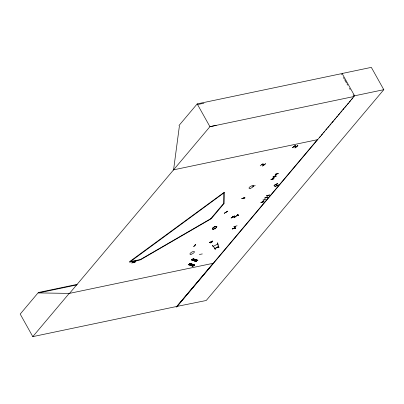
<?xml version="1.0" encoding="UTF-8"?>
<svg xmlns="http://www.w3.org/2000/svg" width="404" height="404" viewBox="0 0 404 404"><rect width="100%" height="100%" fill="white"/><g stroke="black" fill="none" stroke-linecap="round" stroke-linejoin="round"><path stroke-width="0.61" d="M223.553 192.753L223.402 203.702L210.782 218.68L140.223 259.631L129.538 261.701L223.346 192.94L224.412 192.703L224.255 192.42M224.412 192.703L224.104 203.369L223.402 203.702L224.003 203.576L211.388 218.554L210.782 218.68L210.949 218.897L140.385 259.848L129.532 262.231L223.71 193.031M276.619 185.648L275.967 184.461M173.574 169.842L179.381 126.134L179.017 125.482L197.197 103.904L341.299 73.71M235.638 228.038L232.356 228.932M235.689 227.932L232.325 228.937L235.643 228.048M262.443 202.04L264.317 199.813M276.573 174.26L276.76 174.023L274.76 176.29M272.458 179.073L272.761 178.831M274.286 177.043L272.478 179.033M272.599 179.023L274.346 176.846M192.814 266.292L193.061 266.125L188.456 264.524M188.592 264.342L193.198 265.928M194.178 265.236L189.572 263.65M189.885 263.433L194.491 265.019M191.466 259.893L196.071 261.479M191.779 259.676L196.384 261.262M192.758 258.984L197.546 260.535M193.243 258.742L197.854 260.327L192.996 258.908L197.839 260.348M196.415 261.236L191.809 259.651M215.034 228.412L215.393 228.169M263.989 201.697L260.893 202.343M267.625 197.42L264.524 198.076L267.695 197.293M263.913 201.828L260.893 202.384M276.331 175.947L273.225 176.573M202.313 253.944L199.344 254.475M241.824 198.551L245.021 197.809L241.9 198.415M244.91 197.93L241.935 198.445M274.018 178.735L270.927 179.351M233.992 228.406L235.285 226.392M235.451 226.341L234.098 228.412M261.933 164.761L263.933 164.913M294.011 146.607L296.213 146.788M233.123 216.781L232.628 216.862L232.896 216.842M274.776 176.265L275.089 176.023L274.866 176.27M243.44 198.112L243.733 197.894M253.651 186.118L253.348 186.36L253.561 186.113M188.441 264.554L188.208 264.706L192.859 266.271M193.228 265.903L188.623 264.317M264.075 164.822L261.863 164.65M214.221 228.088L215.711 228.851L214.211 228.114M234.982 217.65L233.921 216.68M234.84 217.746L233.734 216.766M77.174 284.371L38.375 292.501L20.2 314.08L32.8 336.628L176.901 306.429L317.337 139.718M32.8 336.628L69.18 293.44L213.595 263.201M341.304 74.452L342.112 73.493L371.326 67.372L383.8 89.688L206.222 300.495L176.901 306.429M278.27 173.654L275.25 174.22M262.923 199.995L266.024 199.354M266.544 195.672L269.614 195.016M176.144 307.217L213.256 263.277M319.296 137.729L320.513 136.289M321.321 135.33L322.538 133.891M323.346 132.931L324.564 131.492M325.781 130.053L326.993 128.608M327.806 127.649L329.023 126.21M329.831 125.25L331.048 123.811M331.856 122.851L333.477 120.932M334.29 119.973L335.507 118.534M336.315 117.574L337.532 116.135M338.34 115.175L339.961 113.256M340.774 112.297L341.991 110.858M342.799 109.898L344.016 108.459M344.824 107.499L346.445 105.58M347.258 104.621L348.47 103.182M349.283 102.222L350.5 100.783M351.308 99.823L352.929 97.904M177.008 306.616L354.581 95.809L383.8 89.688M195.592 244.344L193.849 246.586M195.718 244.314L193.683 246.597M252.172 186.284L255.242 185.643M210.59 243.062L212.499 240.809M272.892 177.078L275.962 176.498M272.983 177.008L276.048 176.356M273.947 178.871L270.927 179.391M267.993 195.587L266.13 197.662L266.342 197.415M260.221 165.847L263.15 163.484M262.62 166.009L265.569 163.701L262.59 165.983M292.637 147.733L295.38 145.213M295.481 145.4L292.511 147.697M297.849 145.556L294.89 147.899L297.753 145.546M297.854 145.566L295.011 147.899M215.393 228.25L215.079 228.442M237.885 215.115L234.497 217.12L237.916 215.029M232.674 216.18L233.982 217.039M224.255 213.267L227.735 211.156L224.296 213.277M226.134 212.206L226.149 212.191M231.123 218.003L234.598 215.893L231.128 217.993M237.572 214.438L238.678 215.418L237.567 214.433M274.033 185.421L277.634 183.492L274.053 185.446M276.589 185.542L275.846 184.653M274.801 186.754L278.371 184.779L274.75 186.668M294.107 146.526L296.329 146.672M212.645 245.405L213.418 247.117L212.65 245.385M217.711 243.991L213.317 246.374M217.993 244.617L217.403 242.794L218.175 244.506M218.049 245.794L218.822 247.506L218.059 245.773M215.034 248.46L218.418 246.617M215.069 248.536L218.453 246.687M233.118 216.721L232.704 216.963M233.729 226.765L237.072 225.755M275.159 174.306L278.361 173.584M209.489 242.39L212.656 241.673M192.9 258.984L197.541 260.55M191.496 259.873L196.102 261.459M189.915 263.408L194.521 264.994M193.339 265.928L188.734 264.342M197.561 104.555L203.853 103.212M216.221 125.341L209.928 126.684L69.493 293.4L38.612 292.92L38.375 292.501M354.03 96.49L209.928 126.684L197.197 103.904M173.235 169.912L317.675 139.648M269.64 195.026L266.62 195.587M38.612 292.92L76.79 284.921M232.522 216.256L233.81 217.11M237.395 214.509L238.481 215.478M194.213 265.216L189.713 263.65M191.92 259.676L196.561 261.236M191.607 259.893L196.218 261.479M190.026 263.433L194.637 265.019M189.542 263.777L194.152 265.362M342.112 73.493L354.581 95.809M343.42 77.507L344.026 78.593M344.632 79.674L346.45 82.931M347.056 84.017L347.662 85.098M349.48 88.355L350.086 89.441M353.121 94.864L353.727 95.945M218.226 245.683L218.998 247.394M214.645 247.637L215.236 249.46L214.474 247.728M194.874 245.415L195.183 245.344L194.89 245.405M209.585 242.319L212.671 241.688L209.58 242.314M133.795 261.656L133.012 262.206L132.77 261.873L132.79 262.348L131.77 263.06L132.82 262.449L133.057 262.787L133.037 262.302L134.042 261.605L133.795 261.656M135.805 261.236L135.022 261.782L134.779 261.449L134.8 261.928L133.78 262.635L134.83 262.024L135.067 262.368L135.047 261.883L136.052 261.181L135.805 261.236M213.363 229.169L213.352 229.159A2.55 0.879 -29.2 0 0 216.842 226.71A2.55 0.879 -29.2 0 0 213.489 227.412A2.55 0.879 -29.2 0 0 213.393 229.164L213.337 229.124M191.001 254.298A2.55 0.879 -29.2 0 0 194.45 251.838A2.55 0.879 -29.2 0 0 191.097 252.54A2.55 0.879 -29.2 0 0 191.001 254.298M250.076 188.426A2.55 0.879 -29.2 0 0 253.525 185.971A2.55 0.879 -29.2 0 0 250.172 186.673A2.55 0.879 -29.2 0 0 250.076 188.426M213.398 229.169A2.545 0.874 -29.2 0 0 216.842 226.715A2.545 0.874 -29.2 0 0 213.494 227.417A2.545 0.874 -29.2 0 0 213.398 229.169"/></g></svg>
